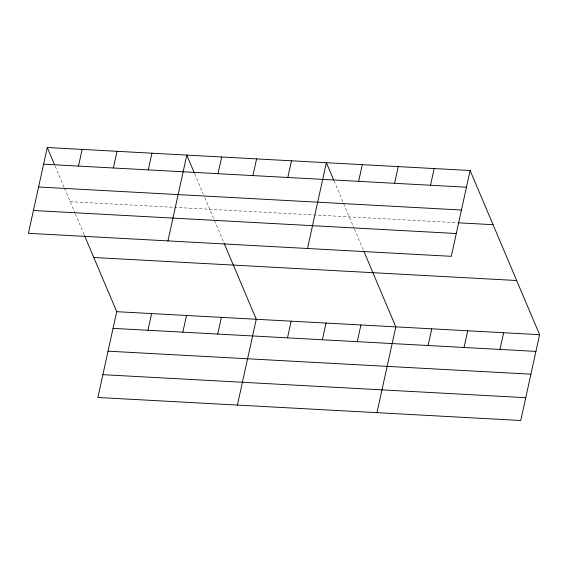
<?xml version="1.0" encoding="UTF-8"?>
<svg xmlns="http://www.w3.org/2000/svg" width="568" height="568" viewBox="0 0 568 568"><rect width="100%" height="100%" fill="white"/><g stroke="black" fill="none" stroke-linecap="round" stroke-linejoin="round"><path stroke-width="0.43" stroke-dasharray="2.84 2.13" d="M70.183 201.683L457.119 222.741M334.005 180.752L354.077 228.201M354.418 229.003L363.662 250.85M194.788 173.943L203.422 194.355M204.75 197.501L223.771 242.444M55.238 166.346L64.205 187.546M64.539 188.335L74.976 213.007M75.324 213.816L84.22 234.847"/><path stroke-width="0.85" d="M47.265 147.502L28.4 233.306L451.276 256.324L470.141 170.521L47.265 147.502L54.571 164.777M78.483 166.097L82.154 149.405M113.366 167.993L117.036 151.301M84.561 235.656L116.724 311.676L97.859 397.479L520.735 420.498L539.6 334.694L470.141 170.521M148.255 169.896L151.926 153.204M147.943 330.271L151.613 313.579M167.951 240.903L186.815 155.099L194.455 173.162M182.832 332.166L186.503 315.474M218.034 173.687L221.697 156.995M217.714 334.069L221.385 317.377M252.916 175.59L256.587 158.898M237.41 405.076L256.274 319.273L224.111 243.253M287.806 177.486L291.476 160.794M287.493 337.868L291.164 321.176M307.501 248.493L326.366 162.696L333.672 179.971M322.375 339.763L326.046 323.071M358.635 181.341L362.306 164.649M357.265 341.666L360.936 324.967M394.582 183.301L398.253 166.609M376.96 412.673L395.825 326.87L364.003 251.659M430.523 185.253L434.193 168.561M428.095 345.514L431.765 328.822M464.042 347.474L467.712 330.782M499.982 349.434L503.653 332.741M43.594 164.195L466.47 187.213M38.581 187L461.457 210.018M457.993 222.791L493.06 224.701M33.413 210.501L456.289 233.512M93.805 257.503L516.681 280.514M116.724 311.676L539.6 334.694M113.053 328.368L535.929 351.386M108.041 351.18L530.917 374.191M102.872 374.674L525.748 397.692"/></g></svg>
